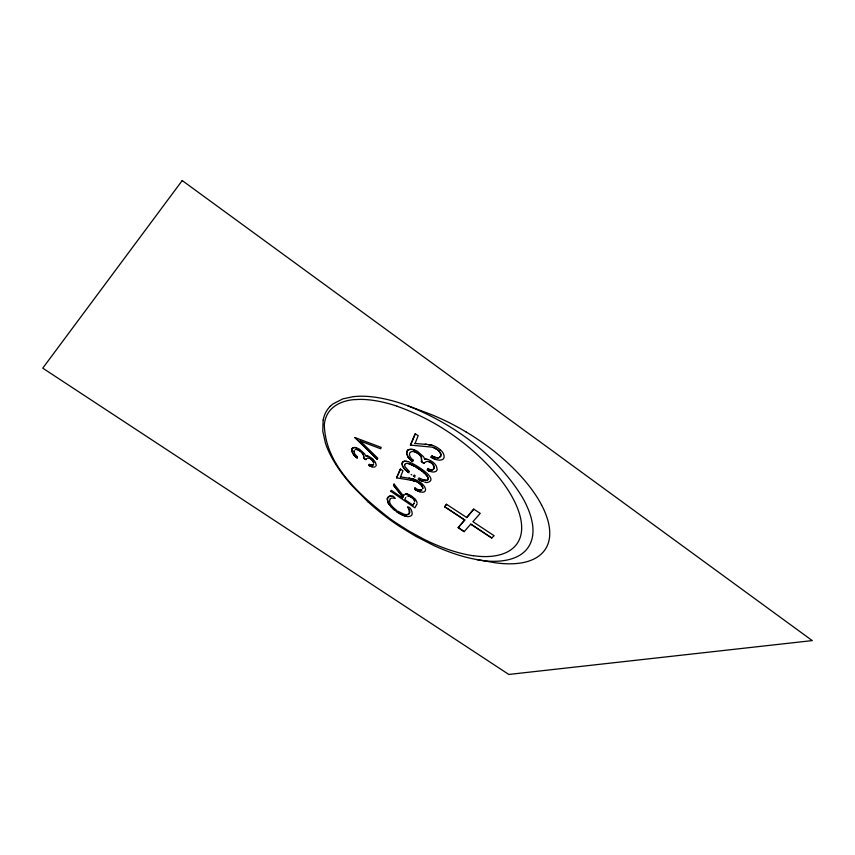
<?xml version="1.0" encoding="UTF-8"?>
<svg xmlns="http://www.w3.org/2000/svg" width="855" height="855" viewBox="0 0 855 855"><rect width="100%" height="100%" fill="white"/><g stroke="black" fill="none" stroke-linecap="round" stroke-linejoin="round"><path stroke-width="1.28" d="M422.765 488.258L422.338 486.719L422.979 488.365M353.959 451.322L354.74 453.973L357.283 456.784M353.959 451.301L354.194 450.425M366.571 458.601C365.47 461.08 362.937 457.714 363.642 456.281M363.546 458.12L365.929 459.701M363.76 458.184L363.856 456.367M323.137 419.944L322.773 431.177L325.392 442.954A198.852 82.219 25.3 0 0 352.132 485.779L368.088 501.917M377.365 459.317L354.943 437.557L377.333 459.434L377.75 458.13L360.201 441.02M404.725 464.778L404.949 464.222A6.958 2.832 27.3 0 1 406.745 463.431L407.226 463.442A4.745 1.934 27.3 0 1 407.717 463.485L408.989 463.773M369.221 464.308C367.297 465.483 371.69 464.265 369.542 464.436M416.962 503.809L416.77 504.3M421.472 461.572L421.547 457.436A10.602 4.403 27.4 0 0 421.355 457.051A10.335 4.296 27.4 0 0 421.077 456.57L420.329 455.555A7.268 3.025 27.3 0 0 418.031 453.439L417.764 453.374A7.214 3.003 27.3 0 1 420.029 455.437L420.788 456.41A10.41 4.328 27.4 0 1 421.12 456.976A10.655 4.425 27.4 0 1 421.269 457.286C421.718 460.663 421.643 465.312 426.239 461.7A5.408 2.244 26.9 0 1 428.879 461.647M421.205 461.593L424.187 463.378M416.674 504.536L414.889 507.817L390.895 491.39L391.323 490.375L402.502 497.931L402.897 497.118L393.46 485.287L394.016 483.973L403.293 495.825L404.105 494.949M400.493 469.149L396.592 477.849L400.3 469.021L402.962 470.763L400.535 476.908M391.494 490.503L390.895 491.39M402.897 497.118L393.674 485.341L394.166 484.165M410.614 445.113L415.348 433.88M375.965 465.964L376.168 465.227A11.008 4.361 28.1 0 0 376.189 465.045L375.398 462.288L373.058 459.349M415.038 443.542L418.191 435.623L415.124 433.752L410.357 445.092L432.042 447.144A6.893 2.928 27 0 1 433.004 447.411M412.762 461.657L413.147 460.14M405.751 497.514L404.778 499.577L412.901 505.123L414.226 503.114M402.299 497.877L402.694 497.076M440.56 456.303L440.678 453.994L439.043 451.269M403.293 495.825L403.891 494.895M431.999 455.875L430.835 457.104L431.946 457.692A10.068 4.264 26.9 0 0 432.609 458.056L433.335 458.419M431.134 457.211L432.224 456.057M427.628 470.303L427.746 468.775L428.996 469.213M412.901 505.123L414.023 503.071M440.507 456.399L438.989 457.564M409.374 513.513C410.881 512.124 408.412 508.127 409.15 509.313M464.575 520L458.195 527.653L464.778 520.043L444.664 506.78L446.438 504.226L466.819 517.596L473.83 509.185M444.664 506.78L446.609 504.332M409.128 513.534L409.192 509.398M433.635 468.85L434.126 466.969L433.164 464.767M466.606 517.542L473.659 509.078L480.254 513.353L472.901 521.7L494.126 535.722L491.7 538.009L470.784 524.115L464.137 531.671L458.195 527.653M352.335 448.191L352.036 448.544A12.141 4.841 28.2 0 0 351.833 448.939L351.726 451.141L352.848 453.321M352.506 448.309L352.303 448.554A12.205 4.863 28.2 0 0 352.057 449.003L352.484 452.658M408.957 513.962L407.846 514.4L408.776 513.908M407.888 450.051L407.45 450.425A14.845 6.177 27.2 0 0 407.066 450.906L406.553 453.77L408.091 456.816M408.124 450.125L407.76 450.425A14.93 6.209 27.2 0 0 407.301 450.98L406.745 453.588L408.006 456.698M375.195 466.766L374.383 467.012A5.686 2.244 28 0 1 373.934 467.054L373.699 467.044A5.119 2.02 28 0 1 372.192 466.809A5.151 2.031 28 0 1 371.818 466.702L372.128 466.787M421.9 489.958L421.536 489.958A5.429 2.148 27 0 1 420.436 490.097L420.318 490.086A4.852 1.924 27 0 1 419.345 489.958M421.739 490.022L421.536 490.075A5.226 2.073 27 0 1 420.596 490.15L420.468 490.139A4.906 1.945 27 0 1 419.559 490.011M438.85 457.607L438.882 457.596A6.958 2.95 27 0 1 438.401 457.692L437.621 457.746L438.444 457.788A6.883 2.918 27 0 0 438.668 457.767L438.701 457.756A7.3 3.089 27 0 0 439.203 457.649C443.04 455.64 440.165 451.985 438.626 450.809M390.511 496.071L389.399 496.242L393.407 496.402M404.704 461.305L406.093 461.283A6.701 2.736 27.3 0 1 406.478 461.337L407.237 461.518L406.713 461.411A6.69 2.725 27.3 0 0 406.392 461.358C402.128 460.268 400.835 464.372 403.742 467.749M404.554 461.326C399.98 460.589 402.555 467.974 404.821 469.235M407.247 514.539L406.991 514.635M367.746 456.185A4.991 1.988 28.1 0 0 366.325 456.089L366.068 456.11A4.799 1.913 28.1 0 1 367.992 456.228M353.767 396.56L342.887 398.847L333.215 403.795A131.146 54.143 26.7 0 0 330.265 406.339M424.625 459.253L425.245 459.285L424.465 458.675A12.793 5.312 27.4 0 0 424.315 458.28L423.824 457.265A11.692 4.863 27.3 0 0 423.567 456.859A12.056 5.012 27.3 0 0 423.428 456.656L417.646 451.493A7.802 3.249 27.3 0 0 414.547 450.04L413.478 449.719L414.066 449.89M355.68 399.52C343.817 400.033 330.436 405.281 326.022 417.24A157.17 64.649 26.1 0 0 324.323 424.422C325.007 464.96 359.773 494.938 389.282 518.151A117.883 46.736 26.3 0 0 394.989 522.181L408.829 531.008L423.236 538.896A78.457 30.256 26.5 0 0 473.456 555.771M425.245 459.285L425.298 459.285A6.733 2.8 27 0 1 428.077 459.595A5.964 2.479 27 0 1 430.963 460.909L432.106 461.615A7.663 3.185 27 0 1 433.41 462.608A10.303 4.275 27 0 1 434.19 463.325A12.109 5.012 27 0 1 435.505 464.789L436.274 465.911A13.627 5.643 27.1 0 1 436.392 466.125L437.172 469.534A13.37 5.525 27 0 1 437.055 469.983L435.997 471.394L434.084 471.981A7.567 3.121 26.9 0 1 433.827 471.992L433.154 471.992A7.064 2.918 26.9 0 1 432.694 471.949A6.947 2.864 26.9 0 1 432.224 471.885L431.818 471.81A6.979 2.875 26.9 0 1 431.262 471.693L430.225 471.383A7.567 3.121 26.9 0 1 429.712 471.201L428.579 470.774L429.552 471.137M432.021 469.769L431.957 469.769A7.642 3.153 27 0 0 433.571 468.85M390.927 496.114L393.225 496.36M431.625 469.705A4.745 1.956 27 0 1 431.358 469.694L431.903 469.769M426.688 475.519L427.789 476.93A12.761 5.162 27.1 0 1 427.949 477.272L428.184 477.956A9.587 3.88 27.1 0 1 428.227 479.185L427.949 479.687A7.054 2.854 27 0 1 425.94 480.403L425.705 480.339M425.876 480.392L425.555 480.339A4.777 1.924 27 0 1 425.063 480.296L425.341 480.371A4.863 1.967 27 0 0 425.672 480.392L425.822 480.392A7.043 2.854 27 0 0 427.692 479.676L428.002 479.089A8.828 3.57 27 0 0 428.056 478.351A10.581 4.275 27.1 0 0 427.97 477.934L427.735 477.25A12.633 5.109 27.1 0 0 427.586 476.919L427.115 476.107M437.514 457.735L437.439 457.735A6.049 2.554 27 0 1 435.377 457.382M431.209 469.684L431.07 469.673A4.425 1.828 26.9 0 1 430.642 469.641L429.563 469.384M414.793 443.467L425.17 444.311M425.074 444.247L426.506 444.429L425.501 444.279M407.717 507.036C410.806 506.203 414.28 515.191 410.571 516.057A12.921 4.863 27.1 0 1 410.347 516.163A10.987 4.136 27.1 0 1 408.936 516.505A9.533 3.58 27.1 0 1 406.04 516.249L405.345 516.057A9.662 3.634 27.1 0 1 400.215 513.844L399.274 513.374L399.841 513.641A10.923 4.115 27.1 0 0 401.69 514.689A9.127 3.431 27.1 0 0 406.061 516.249M426.399 444.365L427.382 444.461M405.601 514.582L406.969 514.635L405.377 514.528M426.998 482.573C441.768 479.399 410.699 461.497 407.824 461.647M427.831 444.515L429.702 444.814L429.146 444.739M430.877 469.652L430.824 469.652A4.457 1.838 26.9 0 1 430.418 469.577L430.493 469.609M428.013 444.589L428.793 444.686M473.328 555.622C490.236 558.368 514.047 556.178 520.3 537.122A171.021 67.224 28.1 0 0 521.625 525.857L521.497 524.051A185.588 72.75 28.3 0 0 513.46 499.352A174.986 68.881 28.2 0 0 497.77 476.043C471.158 444.515 435.997 420.008 397.073 406.264M405.014 514.475L404.704 514.421M429.766 444.824L430.439 444.942L429.841 444.803M396.592 477.849L411.768 480.339M400.322 476.855L408.85 478.234M408.979 478.255L409.363 478.287M410.325 480.072L411.811 480.328M409.128 478.244L413.531 479.142L412.58 478.918M409.556 478.319L411.512 478.693M368.12 501.917A144.88 58.279 26 0 0 391.868 521.123A123.045 48.821 26.2 0 0 399.67 526.466L415.968 536.427L433.816 545.522A85.468 33.035 26.4 0 0 462.502 556.252A84.752 32.736 26.4 0 0 476.673 559.533C496.178 563.627 526.017 562.227 532.013 538.789A185.546 73.081 28.1 0 0 532.986 530.57A182.981 72.109 28.1 0 0 532.419 523.655L531.404 518.739A192.803 75.785 28.3 0 0 522.234 497.076C496.135 454.668 453.577 423.877 407.728 405.751A92.276 38.539 27.4 0 0 397.18 402.171A93.195 38.913 27.4 0 0 353.852 396.635M411.715 480.328L414.365 480.884M476.684 559.533L494.447 562.654A96.594 37.834 26.2 0 0 514.443 563.669C526.349 563.082 539.644 559.031 546.024 548.141A167.569 66.701 27.5 0 0 549.722 534.76L549.701 531.019A182.714 72.579 27.8 0 0 542.722 507.239L541.525 504.867M430.599 444.974L433.282 445.647A8.828 3.751 27 0 1 436.563 447.165L438.134 448.138A9.352 3.976 27 0 1 439.043 448.779L440.453 449.954M412.292 480.425L414.194 480.841L413.628 480.702M431.038 445.06L431.914 445.231A8.614 3.666 27 0 1 432.951 445.541L433.036 445.562M394.54 498.273L395.224 498.422L393.599 496.445M424.133 480.125L424.892 480.275L423.877 480.061M470.784 524.115L491.764 537.955M407.482 461.561L407.579 461.593M371.305 464.992L371.444 465.024A3.27 1.293 28 0 0 371.754 465.088M371.038 464.917L371.23 464.97A3.27 1.293 28 0 0 371.54 465.024M413.307 479.089L414.91 479.548M425.566 482.305L426.474 482.498A6.231 2.512 26.9 0 0 426.741 482.541M404.116 514.293L397.607 511.14M413.991 449.869L413.531 449.741A9.982 4.157 27.3 0 0 408.241 450.19M425.202 482.209L424.646 482.038M423.706 480.018L418.875 477.87M414.568 480.938L415.241 481.13A5.793 2.309 27 0 1 418.33 482.551L418.17 482.53A5.793 2.298 27 0 0 415.017 481.066L414.782 481.002M419.944 491.764L419.912 491.753A7.182 2.843 27 0 1 418.202 491.112A7.941 3.142 27 0 1 416.887 490.481L416.054 490.097M427.062 470.068L427.96 468.861L428.847 469.16M412.88 465.344L410.507 464.308L412.356 465.099M409.011 463.773L410.539 464.297L409.246 463.848M419.698 491.7L419.73 491.7A7.524 2.982 27 0 1 416.727 490.449L416.396 490.278M414.793 451.889L414.461 451.793A5.451 2.266 27.3 0 0 413.264 451.579L412.976 451.547A6.808 2.832 27.3 0 0 411.918 451.579L411.383 451.686A7.353 3.057 27.3 0 0 411.17 451.75C407.728 452.808 409.898 458.056 413.072 460.076M430.396 471.447L430.097 471.351A7.556 3.121 26.9 0 1 429.434 471.105L429.114 470.987M435.088 457.286L434.757 457.179A6.551 2.768 27 0 1 433.656 456.741L433.314 456.559M435.922 459.477L435.302 459.263A8.817 3.73 26.9 0 1 433.656 458.579L433.229 458.408M370.333 464.725L369.969 464.575M407.728 405.751L426.474 412.709A101.542 42.29 27 0 1 465.89 431.861M354.943 437.557L381.18 447.379L380.732 448.779L359.966 440.945M423.353 481.6L422.819 481.386M429.381 471.094L429.499 471.116M370.632 466.264L370.707 466.306A5.664 2.244 28 0 0 371.348 466.541L371.562 466.606A5.729 2.266 28 0 1 370.92 466.36L369.83 465.911A6.37 2.522 28 0 1 369.478 465.74L368.933 465.462M428.483 470.699L428.195 470.603A7.877 3.249 27 0 1 427.863 470.453L427.746 470.357M410.774 464.425L411.319 464.66M370.258 466.103L370.087 465.996A6.295 2.49 28 0 1 369.691 465.804L369.157 465.58M421.045 480.531L419.602 479.837L422.466 481.237L421.162 480.585M433.111 456.463L433.367 456.581M417.368 453.107L417.219 453.022A4.596 1.913 27.3 0 0 416.428 452.53L416.321 452.477A4.489 1.87 27.3 0 0 415.199 452.017M421.729 480.863L420.991 480.499M433.464 458.483L432.512 458.045A9.982 4.222 26.9 0 1 431.914 457.735M414.964 451.942A4.521 1.881 27.3 0 1 416.118 452.423L416.396 452.509M433.1 458.344L433.399 458.451A8.849 3.741 26.9 0 0 435.024 459.178A8.967 3.783 26.9 0 0 435.975 459.498M412.612 465.216L416.246 467.204M413.948 465.9L412.912 465.419L413.393 465.665M413.724 465.836L414.728 466.392M432.47 456.132L432.512 456.153A7.738 3.27 27 0 0 432.865 456.335L432.683 456.292A7.481 3.174 27 0 1 432.384 456.132L432.213 455.993M416.503 490.278L415.658 489.872L416.385 490.214M418.918 479.388L419.826 479.89M419.303 479.612L419.281 479.655M416.096 490.054L415.712 489.904A9.191 3.644 27 0 1 415.466 489.691L414.782 489.338L415.412 489.648M438.658 450.681L438.497 450.532A6.808 2.896 27 0 0 438.145 450.222L437.493 449.698A5.75 2.447 27 0 0 436.862 449.26L435.676 448.608A6.391 2.715 27 0 0 433.1 447.432M418.501 479.153L418.074 478.971M435.804 448.683L436.616 449.174A5.761 2.447 27 0 1 437.236 449.602L437.91 450.136A6.787 2.886 27 0 1 438.198 450.393L438.412 450.596M436.189 448.896L435.868 448.715A6.445 2.736 27 0 0 433.335 447.518M415.808 489.894L415.541 489.808A9.159 3.634 27 0 1 415.199 489.594L415.135 489.562M432.074 469.79A7.599 3.142 27 0 0 433.795 468.914L434.319 466.798L432.854 464.158A5.066 2.105 27 0 0 432.352 463.666L431.935 463.314A3.922 1.635 27 0 0 431.348 462.876L430.845 462.566A3.388 1.411 27 0 0 429.199 461.807M433.09 464.66L432.598 464.073A5.216 2.17 27 0 0 432.117 463.592L431.786 463.303A4.008 1.667 27 0 0 431.112 462.801L430.621 462.491A3.409 1.421 27 0 0 428.964 461.743M416.129 467.14L416.919 467.61M415.295 488.194L416.866 489.049A5.568 2.212 27 0 0 417.625 489.391A5.29 2.095 27 0 0 418.223 489.626A5.098 2.02 27 0 0 418.8 489.808M417.454 453.097L417.101 452.947A4.628 1.934 27.3 0 0 416.161 452.434M416.545 467.386L417.101 467.728M399.039 513.246L398.665 513.011A12.889 4.852 27.1 0 1 398.141 512.669L396.912 511.846M465.932 431.818C488.558 445.466 509.527 462.224 526.434 482.615A172.122 68.635 27.6 0 1 541.514 504.867M399.007 513.15L398.708 512.957A13.135 4.948 27.1 0 1 398.184 512.615L397.372 512.156M416.684 467.546L417.721 468.123M418.384 482.594L419.26 483.171A5.568 2.212 27 0 1 419.559 483.385L419.591 483.406M371.636 459.52L371.369 459.424A3.356 1.336 28.1 0 0 370.931 459.092L371.145 459.146A3.463 1.379 28.1 0 1 371.615 459.509L372.866 460.813M417.497 468.048L417.871 468.294M357.582 449.73A3.345 1.336 28.3 0 1 358.897 450.275L358.929 450.286A3.719 1.486 28.3 0 1 359.624 450.681L360.222 451.087A6.081 2.426 28.4 0 1 361.708 452.37A8.069 3.206 28.4 0 1 362.018 452.701L362.338 453.086M411.212 497.172L412.024 497.642A5.13 1.988 27 0 1 412.826 498.283A6.744 2.597 27.1 0 1 413.489 498.935L413.906 499.438A7.759 2.993 27.1 0 1 414.215 499.865L414.568 500.528A7.396 2.854 27.1 0 1 414.739 501.083M414.921 476.951L413.735 476.267M415.113 475.583L414.237 475.006M414.675 476.791L413.339 476M359.592 450.735L359.399 450.617A3.741 1.486 28.3 0 0 358.737 450.232A3.612 1.443 28.3 0 0 358.234 449.997A3.206 1.282 28.4 0 0 357.369 449.666A4.125 1.646 28.3 0 0 356.033 449.463A4.991 1.988 28.3 0 0 355.252 449.548M409.224 496.167A3.623 1.4 27 0 1 411.373 497.204L411.17 497.15A3.602 1.389 27 0 0 409.021 496.114M411.33 497.247L411.95 497.589M417.935 468.326L418.597 468.679M418.309 468.572L418.907 468.882M418.619 468.775L419.516 469.374L418.8 468.903M444.878 506.833L464.778 520.043M419.345 469.256L420.436 469.919M458.398 527.706L464.19 531.607M418.736 482.904L419.014 483.086A5.44 2.17 27 0 1 419.335 483.321L420.532 484.197M397.415 512.102L396.741 511.632M419.869 469.619L420.265 469.887M411.105 474.482L411.747 474.835M420.991 470.303C419.324 469.32 423.268 471.842 420.97 470.389M411.629 497.46L411.811 497.589A5.932 2.287 27.1 0 1 413.243 498.86L413.863 499.598M396.624 510.446C392.883 507.036 388.095 503.862 389.966 499.138A12.376 4.692 27.1 0 1 390.414 498.668M396.1 511.162L396.464 511.418M421.697 470.923L423.204 471.981L422.146 471.255M395.352 510.702L394.818 510.285M419.367 483.342L421.761 485.533M409.032 472.858L408.295 472.388M409.47 471.629L405.259 467.065A12.494 5.087 27.2 0 1 404.885 466.232L404.821 466.018A11.788 4.799 27.2 0 1 404.714 465.569A9.373 3.815 27.2 0 1 404.714 464.778M394.882 510.339L393.856 509.495M412.388 461.24L411.383 460.407M408.305 472.281L406.691 471.052L408.145 472.152M412.302 461.166L411.629 460.738M357.251 458.056L357.465 456.944M394.486 509.911L393.973 509.601M355.947 457.062L357.112 457.938L356.033 457.008M423.941 472.58L423.514 472.227L424.059 472.687M411.854 460.813L410.71 459.937M394.048 509.537L393.364 509.067M423.663 472.484L424.828 473.371M371.775 459.648L373.87 462.779M423.877 472.655L424.679 473.232M393.802 509.324L392.285 507.934M411.234 460.268L409.652 458.921M393.375 508.949L392.477 508.265M405.206 469.641L406.873 471.073M406.702 470.923L406.05 470.464M424.454 473.168L425.544 474.055M355.904 456.891L355.017 456.185M420.404 484.208L421.633 485.362M406.189 470.453L405.356 469.78M440.635 450.125C444.376 453.043 445.541 458.889 442.099 459.701A10.762 4.553 27 0 1 441.789 459.819L440.624 460.065A10.004 4.232 27 0 1 439.181 460.108L438.508 460.043A9.672 4.093 27 0 1 437.92 459.958A8.465 3.58 26.9 0 1 436.98 459.776A8.283 3.495 26.9 0 1 436.007 459.509M425.063 473.734L426.292 474.835L425.811 474.493M355.338 456.356L354.398 455.544L354.996 456.014M438.743 450.767L439.096 451.333M391.077 506.855L392.06 507.72M405.462 469.737L405.099 469.523M391.686 507.336L390.393 506.085M409.673 458.772L409.128 458.355M409.449 458.708L408.829 458.013M354.323 455.469L354.023 455.138M404.725 469.117L404.394 468.764M354.44 455.416L352.741 453.139M426.346 474.899L426.175 474.899M409.246 458.301L408.316 457.372M404.586 468.786L404.233 468.369M353.681 454.732L354.205 455.159M426.282 475.017L427.073 475.775M365.673 455.854L364.764 454.133A10.912 4.339 28.4 0 0 364.615 453.909L359.688 449.399A5.964 2.383 28.4 0 0 356.311 447.838M362.638 453.46L361.836 452.68A6.413 2.554 28.4 0 0 360.019 451.013M390.169 505.626L389.41 504.877L389.901 505.294M421.44 485.33L422.552 486.773M353.724 454.571L353.126 454.005M408.091 457.083L408.605 457.532M421.568 485.501L422.327 486.687M408.476 457.361L408.263 457.072M407.782 507.133L407.963 507.624M389.217 504.61L388.48 503.52L389.025 504.108M372.812 460.973L373.656 462.715M362.883 453.802L362.424 453.407L363.033 454.037M408.134 507.859L408.508 508.458M362.691 453.781L363.664 455.362M388.405 503.403L387.123 498.935L387.86 497.183L389.378 496.253L387.358 498.775L388.181 502.687M388.587 503.413L388.01 502.697M414.215 500.164L414.365 500.474A7.342 2.832 27.1 0 1 414.525 501.03M363.054 454.379L363.45 455.298M417.155 502.751L415.466 499.309L411.447 495.943A5.761 2.223 27.1 0 0 407.493 494.094A5.461 2.116 27.1 0 0 405.43 494.126M323.211 419.987A149.358 61.571 26.3 0 1 330.201 406.296M368.174 456.281A4.532 1.806 28.1 0 1 370.578 457.446L371.498 458.056A7.727 3.067 28.1 0 1 373.058 459.349M369.424 458.237A2.608 1.037 28.1 0 1 370.717 458.868L370.493 458.804A2.608 1.037 28.1 0 0 369.2 458.173M373.614 464.34A5.226 2.063 28.1 0 1 372.577 465.141M355.733 399.584A84.068 35.066 27.5 0 1 397.051 406.168M405.227 494.083A5.461 2.116 27.1 0 1 407.301 494.072M408.091 516.527A8.721 3.281 27.1 0 1 407.162 516.441M390.446 498.689A9.373 3.559 27.2 0 1 394.497 498.209M373.411 464.276A5.248 2.073 28.1 0 1 372.363 465.088M367.255 458.269A3.976 1.582 28 0 1 368.676 458.013M352.452 448.255A7.246 2.896 28.3 0 1 356.182 447.71M414.91 479.537A7.759 3.089 27.1 0 1 418.779 481.386C422.605 483.235 428.227 489.797 424.208 491.882A8.144 3.228 27 0 1 422.68 492.181A7.075 2.8 27 0 1 421.996 492.159A7.46 2.95 27 0 1 421.301 492.063L421.248 492.063A7.727 3.057 27 0 1 420.468 491.903M434.906 457.222A6.199 2.618 27 0 1 434.18 456.944M352.634 448.383A7.332 2.928 28.3 0 1 356.225 447.721M437.536 457.81A6.038 2.554 26.9 0 1 435.612 457.457M408.006 450.115A9.982 4.157 27.3 0 1 413.264 449.548M425.181 459.221A6.765 2.811 27 0 1 427.895 459.53M407.119 496.06A3.773 1.464 27 0 1 408.455 495.975M414.942 487.981L414.611 489.231L414.942 487.981M182.211 180.555L42.75 368.152L508.8 674.445L812.25 640.598L182.211 180.555"/></g></svg>
